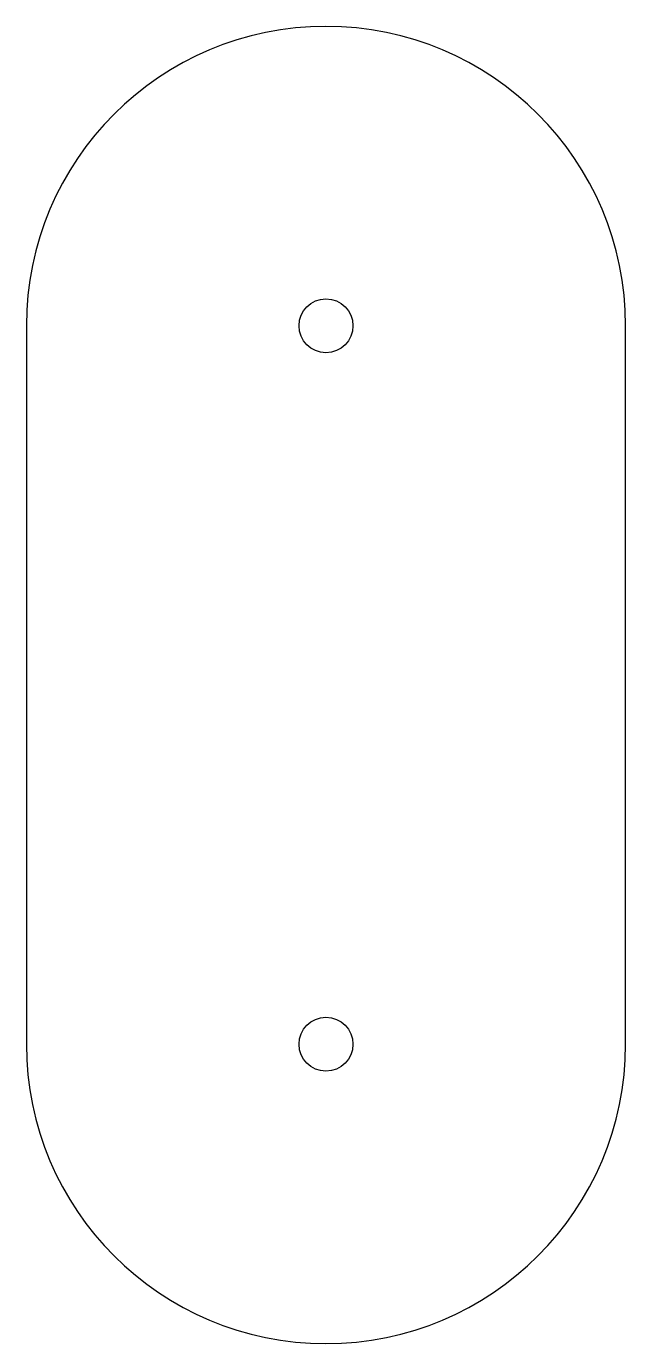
# Model space of a CAD drawing. Header units: millimetres. Extents: x -10 to 10, y -29 to 15.
import ezdxf

# ---------------------------------------------------------------- set-up
doc = ezdxf.new("R2010")
doc.units = ezdxf.units.MM

msp = doc.modelspace()

# ---------------------------------------------------------------- linework, layer by layer
msp.add_lwpolyline([(10, -19), (10, 5, 1), (-10, 5), (-10, -19, 1)], format="xyb", close=True)
for centre in [(0, 5), (0, -19)]:
    msp.add_circle(centre, 0.9)

doc.saveas('drawing.dxf')
